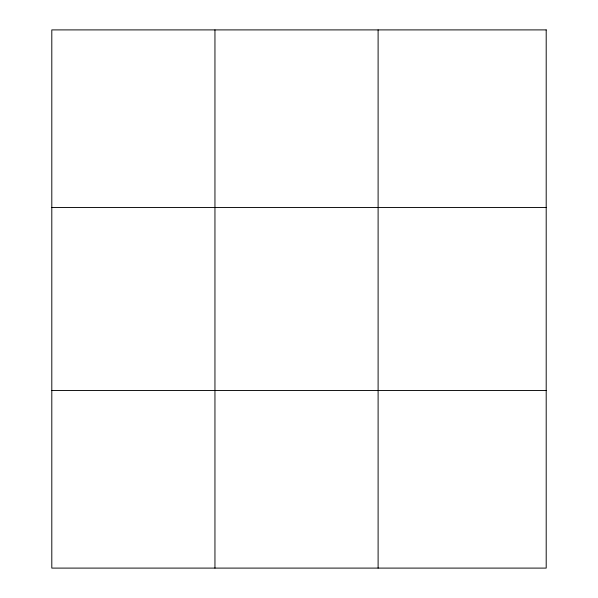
<?xml version="1.0" encoding="UTF-8"?>
<svg xmlns="http://www.w3.org/2000/svg" width="598" height="598" viewBox="0 0 598 598"><rect width="100%" height="100%" fill="white"/><g stroke="black" fill="none" stroke-linecap="round" stroke-linejoin="round"><path stroke-width="0.9" d="M214.951 29.9L214.951 568.1M378.108 29.9L378.108 568.1M51.802 207.506L546.198 207.506M51.802 390.494L546.198 390.494M546.198 29.9L546.198 568.1L51.802 568.1L51.802 29.9L546.198 29.9"/></g></svg>
